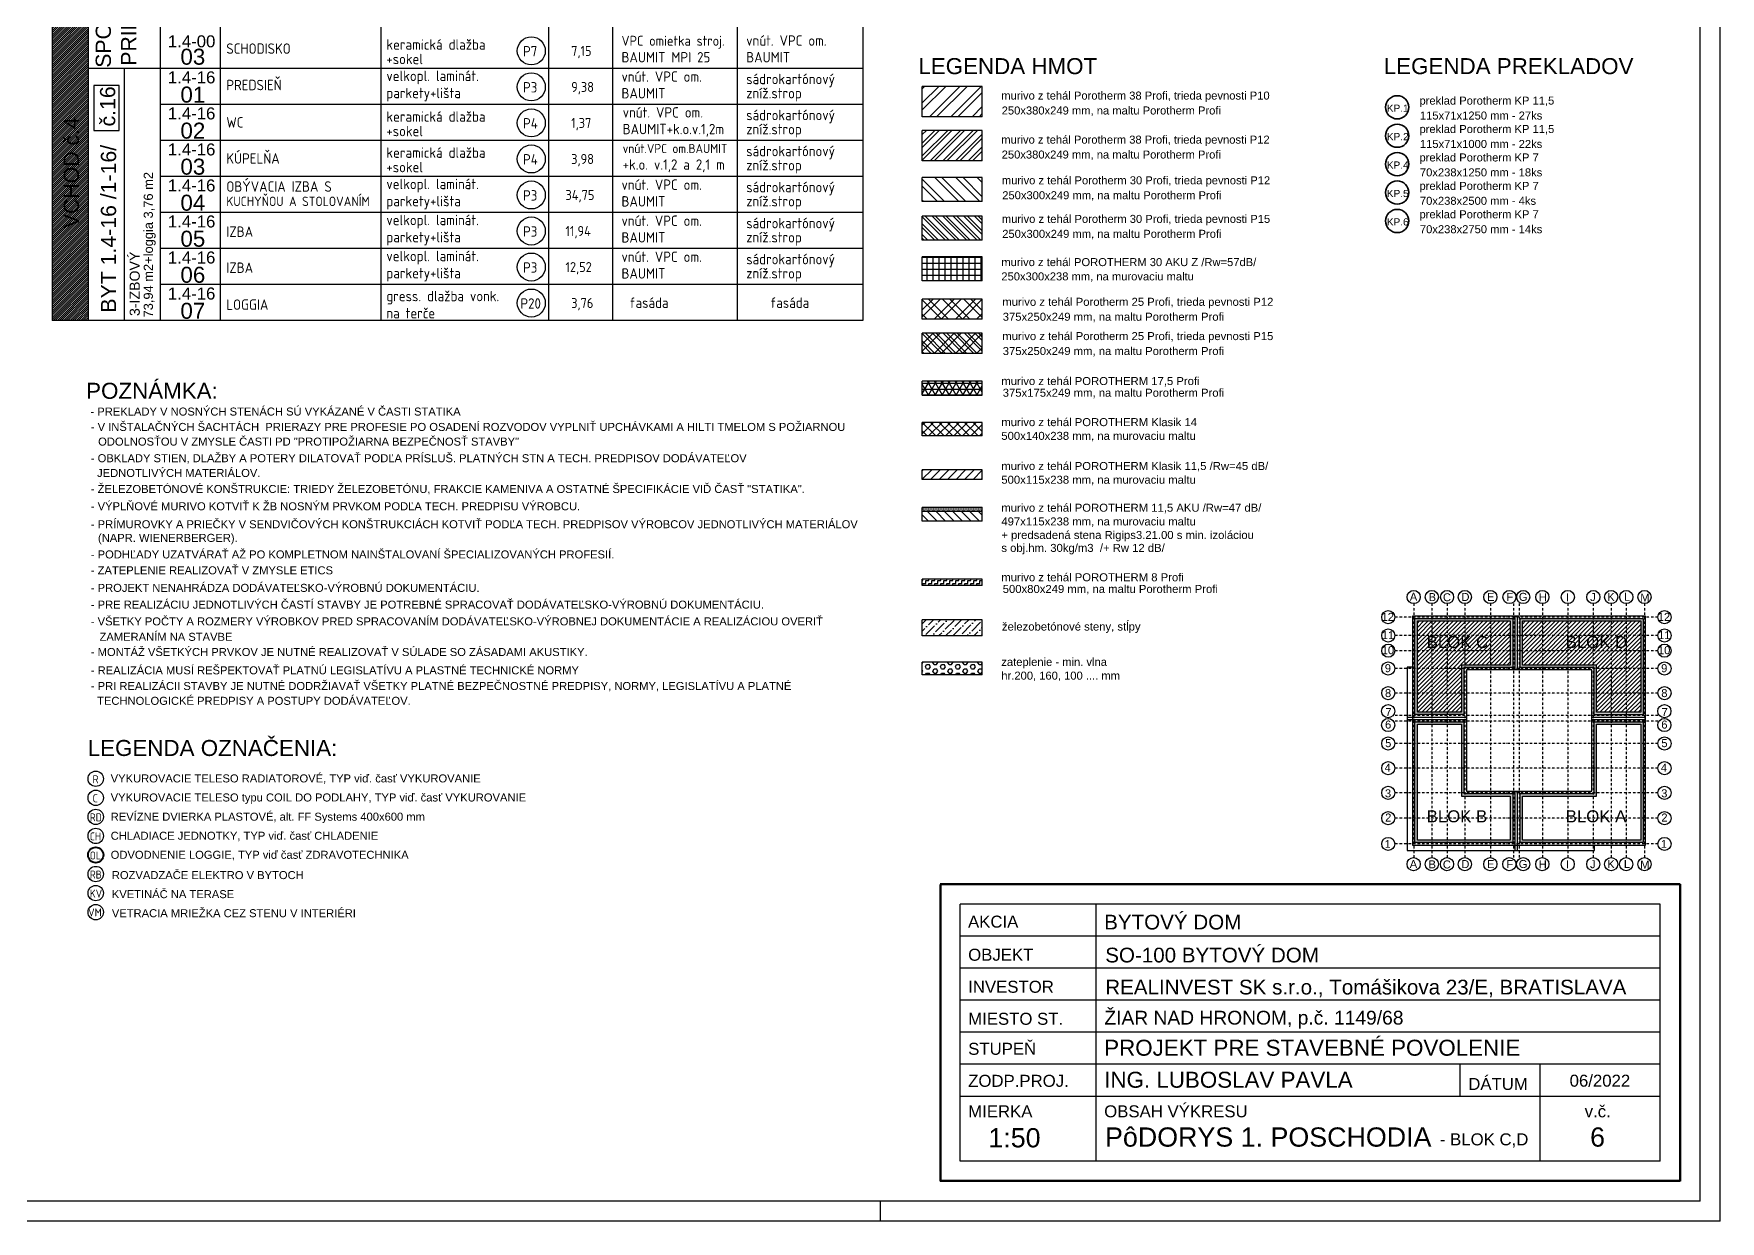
# Model space of a CAD drawing. Extents: x 4511820 to 5180432, y -1526536 to -944957.
# Drawn here: x 5159353 to 5180432, y -1317557 to -1302724 of the extents above; entities that cross this region are included whole.
import ezdxf

# ---------------------------------------------------------------- set-up
doc = ezdxf.new("R2010")
doc.units = 0
doc.header["$MEASUREMENT"] = 0
doc.linetypes.add('BODKOCIARKOVANA_3', pattern=[5.6, 3, -1.3, 0, -1.3])
for name, color, linetype in [('MÚRY', 1, 'CONTINUOUS'), ('OKNÁ', 143, 'CONTINUOUS'), ('osi', 253, 'CONTINUOUS'), ('TENKÁ', 7, 'CONTINUOUS'), ('tzb', 153, 'CONTINUOUS'), ('Z-Kúrenie', 101, 'CONTINUOUS'), ('ZZ-chladenie', 133, 'CONTINUOUS'), ('ZZ-elektro', 221, 'CONTINUOUS'), ('zz-vetr', 52, 'CONTINUOUS'), ('ŠRAFY', 82, 'CONTINUOUS')]:
    doc.layers.add(name, color=color, linetype=linetype)
doc.layers.add('preklady', color=74, linetype='CONTINUOUS', lineweight=35)
doc.layers.add('zz-kanal-daždová', color=136, linetype='CONTINUOUS', lineweight=40)
doc.styles.add('ARIAL', font='arial.ttf')
doc.styles.add('styl1', font='arial.ttf')
doc.styles.add('Style-Arial', font='arial.ttf')
doc.styles.add('STYLE1', font='isocp.shx')
pattern_1 = [(135, (115395, 35354.22), (-66.2912607, -66.2912607), []), (135, (115395, 35398.41), (-66.2912607, -66.2912607), [])]

# ---------------------------------------------------------------- blocks, each defined once
blk = doc.blocks.new('BLOKCD')
at = {"layer": 'ŠRAFY'}
h = blk.add_hatch(color=8, dxfattribs=at)
h.dxf.hatch_style = 1
h.paths.add_polyline_path([(4579621, -1404502), (4579621, -1405702), (4580233, -1405702), (4580233, -1405114), (4580842, -1405114), (4580842, -1404502)])
h.paths.add_polyline_path([(4580812, -1404532), (4580812, -1405084), (4580203, -1405084), (4580203, -1405672), (4579651, -1405672), (4579651, -1404532)], flags=16)
h = blk.add_hatch(dxfattribs=at)
h.set_pattern_fill('ANSI31', color=8, scale=300)
h.paths.add_polyline_path([(4579651, -1404532), (4579651, -1405672), (4580203, -1405672), (4580203, -1405084), (4580812, -1405084), (4580812, -1404532)])
h.paths.add_polyline_path([(4579745, -1404680), (4580565, -1404680), (4580565, -1404910), (4579745, -1404910)], flags=24)
h = blk.add_hatch(color=8, dxfattribs=at)
h.dxf.hatch_style = 1
h.paths.add_polyline_path([(4582473, -1404502), (4580934, -1404502), (4580934, -1405114), (4581861, -1405114), (4581861, -1405702), (4582473, -1405702)])
h.paths.add_polyline_path([(4582443, -1404532), (4582443, -1405672), (4581891, -1405672), (4581891, -1405084), (4580964, -1405084), (4580964, -1404532)], flags=16)
h = blk.add_hatch(dxfattribs=at)
h.set_pattern_fill('ANSI31', color=8, scale=300)
h.paths.add_polyline_path([(4580964, -1404532), (4580964, -1405084), (4581891, -1405084), (4581891, -1405672), (4582443, -1405672), (4582443, -1404532)])
h.paths.add_polyline_path([(4581483, -1404680), (4582300, -1404680), (4582300, -1404910), (4581483, -1404910)], flags=24)
h = blk.add_hatch(color=8, dxfattribs=at)
h.dxf.hatch_style = 1
h.paths.add_polyline_path([(4579621, -1405792), (4579621, -1407301), (4580842, -1407301), (4580842, -1406689), (4580233, -1406689), (4580233, -1405792)])
h.paths.add_polyline_path([(4580203, -1405822), (4580203, -1406719), (4580812, -1406719), (4580812, -1407271), (4579651, -1407271), (4579651, -1405822)], flags=16)
h = blk.add_hatch(color=8, dxfattribs=at)
h.dxf.hatch_style = 1
h.paths.add_polyline_path([(4581861, -1405792), (4581861, -1406689), (4580934, -1406689), (4580934, -1407301), (4582473, -1407301), (4582473, -1405792)])
h.paths.add_polyline_path([(4582443, -1405822), (4582443, -1407271), (4580964, -1407271), (4580964, -1406719), (4581891, -1406719), (4581891, -1405822)], flags=16)
at = {"layer": 'MÚRY'}
for p, q in [((4580852, -1404472), (4580920, -1404472)), ((4581831, -1405796), (4581831, -1405725))]:
    blk.add_line(p, q, dxfattribs=at)
for points in [[(4582503, -1404472), (4579591, -1404472), (4579591, -1407331), (4582503, -1407331)], [(4581831, -1405144), (4580263, -1405144), (4580263, -1406659), (4581831, -1406659)]]:
    blk.add_lwpolyline(points, close=True, dxfattribs=at)
at = {"layer": 'osi', "linetype": 'BODKOCIARKOVANA_3', "ltscale": 10}
for p, q in [((4582657, -1404485), (4579369, -1404485)), ((4579605, -1404315), (4579605, -1407488)), ((4579832, -1404315), (4579832, -1407488)), ((4580022, -1404315), (4580022, -1407488)), ((4580244, -1404315), (4580244, -1407488)), ((4580563, -1404315), (4580563, -1407488)), ((4580851, -1404315), (4580851, -1407488)), ((4580925, -1404315), (4580925, -1407488)), ((4581213, -1404315), (4581213, -1407488)), ((4581531, -1404315), (4581531, -1407488)), ((4581850, -1404315), (4581850, -1407488)), ((4582072, -1404315), (4582072, -1407488)), ((4582262, -1404315), (4582262, -1407488)), ((4582490, -1404315), (4582490, -1407488)), ((4582657, -1404713), (4579369, -1404713)), ((4582657, -1404903), (4579369, -1404903)), ((4582657, -1405125), (4579369, -1405125)), ((4582657, -1405433), (4579369, -1405433)), ((4582657, -1405712), (4579369, -1405712)), ((4582657, -1405782), (4579369, -1405782)), ((4582657, -1406062), (4579369, -1406062)), ((4582657, -1406370), (4579369, -1406370)), ((4582657, -1406678), (4579369, -1406678)), ((4582657, -1406995), (4579369, -1406995)), ((4582657, -1407317), (4579369, -1407317))]:
    blk.add_line(p, q, dxfattribs=at)
at = {"layer": 'TENKÁ'}
for p, q in [((4580872, -1405144), (4580872, -1404472)), ((4580904, -1405144), (4580904, -1404472)), ((4579524, -1405732), (4580263, -1405732)), ((4581831, -1405732), (4582503, -1405732)), ((4579524, -1405762), (4580263, -1405762)), ((4581831, -1405762), (4582503, -1405762)), ((4580872, -1407398), (4580872, -1406659)), ((4580904, -1407398), (4580904, -1406659))]:
    blk.add_line(p, q, dxfattribs=at)
blk.add_lwpolyline([(4579591, -1405110), (4579524, -1405110), (4579524, -1407398), (4581865, -1407398), (4581865, -1407331)], dxfattribs=at)
at = {"layer": 'TENKÁ', "color": 8, "ltscale": 0.25}
for centre in [(4579605, -1404233), (4579832, -1404233), (4580022, -1404233), (4580244, -1404233), (4580563, -1404233), (4580801, -1404233), (4580974, -1404233), (4581213, -1404233), (4581531, -1404233), (4581850, -1404233), (4582072, -1404233), (4582262, -1404233), (4582490, -1404233), (4579287, -1404485), (4582739, -1404485), (4579287, -1404713), (4582739, -1404713), (4579287, -1404903), (4582739, -1404903), (4579287, -1405125), (4582739, -1405125), (4579287, -1405433), (4582739, -1405433), (4579285, -1405659), (4579285, -1405832), (4582738, -1405659), (4582738, -1405832), (4579287, -1406062), (4582739, -1406062), (4579287, -1406370), (4582739, -1406370), (4579287, -1406678), (4582739, -1406678), (4579287, -1406995), (4582739, -1406995), (4579287, -1407317), (4582739, -1407317), (4579604, -1407570), (4579832, -1407570), (4580021, -1407570), (4580244, -1407570), (4580562, -1407570), (4580800, -1407570), (4580973, -1407570), (4581212, -1407570), (4581530, -1407570), (4581849, -1407570), (4582072, -1407570), (4582261, -1407570), (4582489, -1407570)]:
    blk.add_circle(centre, 82.2, dxfattribs=at)
at = {"layer": 'ŠRAFY', "color": 8}
blk.add_line((4581861, -1405702), (4582473, -1405702), dxfattribs=at)
for points in [[(4579621, -1404502), (4580842, -1404502), (4580842, -1405114), (4580233, -1405114), (4580233, -1405702), (4579621, -1405702)], [(4579651, -1404532), (4580812, -1404532), (4580812, -1405084), (4580203, -1405084), (4580203, -1405672), (4579651, -1405672)], [(4580964, -1404532), (4582443, -1404532), (4582443, -1405672), (4581891, -1405672), (4581891, -1405084), (4580964, -1405084)], [(4579621, -1405792), (4580233, -1405792), (4580233, -1406689), (4580842, -1406689), (4580842, -1407301), (4579621, -1407301)], [(4579651, -1405822), (4580203, -1405822), (4580203, -1406719), (4580812, -1406719), (4580812, -1407271), (4579651, -1407271)], [(4581861, -1405792), (4582473, -1405792), (4582473, -1407301), (4580934, -1407301), (4580934, -1406689), (4581861, -1406689)], [(4581891, -1405822), (4582443, -1405822), (4582443, -1407271), (4580964, -1407271), (4580964, -1406719), (4581891, -1406719)]]:
    blk.add_lwpolyline(points, close=True, dxfattribs=at)
blk.add_lwpolyline([(4581861, -1405702), (4581861, -1405114), (4580934, -1405114), (4580934, -1404502), (4582473, -1404502), (4582473, -1405702)], dxfattribs=at)
at = {"layer": 'TENKÁ', "color": 8, "ltscale": 0.25, "style": 'styl1'}
for s, height, p in [('A', 100, (4579556, -1404280)), ('B', 100, (4579791, -1404284)), ('C', 100, (4579970, -1404286)), ('D', 100, (4580201, -1404282)), ('E', 100, (4580521, -1404282)), ('F', 100, (4580763, -1404281)), ('G', 100, (4580919, -1404281)), ('H', 100, (4581168, -1404285)), ('I', 100, (4581508, -1404286)), ('J', 100, (4581810, -1404283)), ('K', 100, (4582024, -1404282)), ('L', 100, (4582233, -1404280)), ('M', 100, (4582437, -1404289)), ('12', 100, (4579203, -1404531)), ('12', 100, (4582655, -1404531)), ('11', 100, (4579206, -1404759)), ('11', 100, (4582659, -1404759)), ('10', 100, (4579205, -1404947)), ('10', 100, (4582657, -1404947)), ('9', 100, (4579244, -1405172)), ('9', 100, (4582697, -1405172)), ('8', 100, (4579246, -1405483)), ('8', 100, (4582699, -1405483)), ('7', 100, (4579251, -1405720)), ('7', 100, (4582703, -1405720)), ('6', 100, (4579247, -1405876)), ('6', 100, (4582699, -1405876)), ('5', 100, (4579248, -1406108)), ('5', 100, (4582700, -1406108)), ('4', 100, (4579241, -1406414)), ('4', 100, (4582694, -1406414)), ('3', 100, (4579245, -1406735)), ('3', 100, (4582698, -1406735)), ('2', 100, (4579248, -1407037)), ('2', 100, (4582700, -1407037)), ('1', 95, (4579243, -1407364)), ('1', 95, (4582695, -1407364)), ('A', 100, (4579555, -1407618)), ('B', 100, (4579790, -1407622)), ('C', 100, (4579969, -1407623)), ('D', 100, (4580200, -1407619)), ('E', 100, (4580520, -1407619)), ('F', 100, (4580762, -1407618)), ('G', 100, (4580918, -1407618)), ('H', 100, (4581167, -1407622)), ('I', 100, (4581507, -1407623)), ('J', 100, (4581809, -1407620)), ('K', 100, (4582024, -1407619)), ('L', 100, (4582232, -1407617)), ('M', 100, (4582436, -1407626))]:
    blk.add_text(s, height=height, dxfattribs=at).set_placement(p)
at = {"layer": 'TENKÁ', "lineweight": 40, "ltscale": 0.25, "style": 'ARIAL'}
for s, p in [('BLOK C', (4579767, -1404870)), ('BLOK D', (4581505, -1404870)), ('BLOK B', (4579767, -1407047)), ('BLOK A', (4581505, -1407047))]:
    blk.add_text(s, height=150, dxfattribs=at).set_placement(p)

msp = doc.modelspace()

# ---------------------------------------------------------------- hatches: boundary and pattern name
at = {"layer": 'ŠRAFY'}
h = msp.add_hatch(dxfattribs=at)
h.set_pattern_fill('ANSI31', color=11, scale=150)
h.set_pattern_definition([(45, (150, -3229.06), (-13.25825215, 13.25825215), [])])
h.paths.add_polyline_path([(5160032, -1306306.784), (5160032, -1301806.784), (5159582, -1301806.784), (5159582, -1306306.784)])
h.paths.add_polyline_path([(5159676.769, -1305198.839), (5159676.769, -1303731.458), (5159968.379, -1303731.458), (5159968.379, -1305198.839)], flags=24)
h = msp.add_hatch(dxfattribs=at)
h.set_pattern_fill('ANSI32', color=256, scale=500)
h.set_pattern_definition([(45, (587356.18, -166019.3), (-132.5825215, 132.5825215), []), (45, (587444.57, -166019.3), (-132.5825215, 132.5825215), [])])
h.paths.add_polyline_path([(5170458.286, -1303761.674), (5171208.286, -1303761.674), (5171208.286, -1303381.674), (5170458.286, -1303381.674)])
h = msp.add_hatch(dxfattribs=at)
h.set_pattern_fill('ANSI32', color=256, scale=300)
h.set_pattern_definition([(45, (115395, 35354.22), (-79.549513, 79.549513), []), (45, (115448.03, 35354.22), (-79.549513, 79.549513), [])])
h.paths.add_polyline_path([(5170458.286, -1304311.917), (5171208.286, -1304311.917), (5171208.286, -1303931.917), (5170458.286, -1303931.917)])
h = msp.add_hatch(dxfattribs=at)
h.set_pattern_fill('ANSI32', color=256, scale=500, angle=90)
h.set_pattern_definition([(135, (587356.18, -166551.56), (-132.5825215, -132.5825215), []), (135, (587356.18, -166463.17), (-132.5825215, -132.5825215), [])])
h.paths.add_polyline_path([(5170458.286, -1304520.174), (5170458.286, -1304820.174), (5171208.286, -1304820.174), (5171208.286, -1304520.174)])
h = msp.add_hatch(dxfattribs=at)
h.set_pattern_fill('ANSI32', color=256, scale=250, angle=90)
h.set_pattern_definition(pattern_1)
h.paths.add_polyline_path([(5170458.286, -1305002.311), (5170458.286, -1305302.311), (5171208.286, -1305302.311), (5171208.286, -1305002.311)])
at = {"layer": 'ŠRAFY', "ltscale": 0.25}
h = msp.add_hatch(dxfattribs=at)
h.set_pattern_fill('ANSI37', color=256, scale=600, angle=45)
h.set_pattern_definition([(90, (-3304029.49, 501309.71), (-75, 1e-14), []), (180, (-3304029.49, 501309.71), (-1e-14, -75), [])])
h.paths.add_polyline_path([(5170458.286, -1305511.639), (5170458.286, -1305811.639), (5171208.286, -1305811.639), (5171208.286, -1305511.639)])
at = {"layer": 'ŠRAFY'}
h = msp.add_hatch(dxfattribs=at)
h.set_pattern_fill('ANSI32', color=256, scale=500)
h.set_pattern_definition([(45, (587356.18, -167543.02), (-132.5825215, 132.5825215), []), (45, (587444.57, -167543.02), (-132.5825215, 132.5825215), [])])
h.paths.add_polyline_path([(5170458.286, -1306037.878), (5170458.286, -1306287.878), (5171208.286, -1306287.878), (5171208.286, -1306037.878)])
h = msp.add_hatch(dxfattribs=at)
h.set_pattern_fill('ANSI32', color=256, scale=500, angle=90)
h.set_pattern_definition([(135, (587356.18, -167971.21), (-132.5825215, -132.5825215), []), (135, (587356.18, -167882.83), (-132.5825215, -132.5825215), [])])
h.paths.add_polyline_path([(5170458.286, -1306037.878), (5170458.286, -1306287.878), (5171208.286, -1306287.878), (5171208.286, -1306037.878)])
h = msp.add_hatch(dxfattribs=at)
h.set_pattern_fill('ANSI32', color=256, scale=500)
h.set_pattern_definition([(45, (587356.18, -167971.21), (-132.5825215, 132.5825215), []), (45, (587444.57, -167971.21), (-132.5825215, 132.5825215), [])])
h.paths.add_polyline_path([(5170458.286, -1306466.069), (5170458.286, -1306716.069), (5171208.286, -1306716.069), (5171208.286, -1306466.069)])
h = msp.add_hatch(dxfattribs=at)
h.set_pattern_fill('ANSI32', color=256, scale=250, angle=90)
h.set_pattern_definition(pattern_1)
h.paths.add_polyline_path([(5170458.286, -1306466.069), (5170458.286, -1306716.069), (5171208.286, -1306716.069), (5171208.286, -1306466.069)])
at = {"layer": 'ŠRAFY', "ltscale": 0.25}
h = msp.add_hatch(dxfattribs=at)
h.set_pattern_fill('NET3', color=256, scale=600)
h.set_pattern_definition([(0, (587356.18, -167536.87), (0, 75), []), (60, (587356.18, -167536.87), (-64.9519053, 37.5), []), (120, (587356.18, -167536.87), (-64.9519053, -37.5), [])])
h.paths.add_polyline_path([(5171208.286, -1307064.73), (5170458.286, -1307064.73), (5170458.286, -1307239.73), (5171208.286, -1307239.73)])
h = msp.add_hatch(dxfattribs=at)
h.set_pattern_fill('ANSI37', color=256, scale=600, style=0)
h.set_pattern_definition([(45, (-2902209.4, 315213.29), (-53.0330086, 53.0330086), []), (135, (-2902209.4, 315213.29), (-53.0330086, -53.0330086), [])])
h.paths.add_polyline_path([(5171208.286, -1307577.911), (5170458.286, -1307577.911), (5170458.286, -1307747.911), (5171208.286, -1307747.911)])
h = msp.add_hatch(dxfattribs=at)
h.set_pattern_fill('ANSI31', color=256, scale=600, style=0)
h.set_pattern_definition([(45, (640283.5, 162433.62), (-53.0330086, 53.0330086), [])])
h.paths.add_polyline_path([(5171208.286, -1308170.57), (5170458.286, -1308170.57), (5170458.286, -1308290.57), (5171208.286, -1308290.57)])
at = {"layer": 'ŠRAFY'}
h = msp.add_hatch(dxfattribs=at)
h.set_pattern_fill('DOTS', color=256, scale=250)
h.set_pattern_definition([(0, (587356.182, -254532.888), (7.8125, 15.625), [0, -15.625])])
h.paths.add_polyline_path([(5170458.286, -1308691.57), (5171208.286, -1308691.57), (5171208.286, -1308641.57), (5170458.286, -1308641.57)])
at = {"layer": 'ŠRAFY', "ltscale": 0.25}
h = msp.add_hatch(dxfattribs=at)
h.set_pattern_fill('ANSI31', color=256, scale=600, angle=90, style=0)
h.set_pattern_definition([(135, (-2902209.4, 314485.435), (-53.0330086, -53.0330086), [])])
h.paths.add_polyline_path([(5171208.286, -1308691.57), (5170458.286, -1308691.57), (5170458.286, -1308811.57), (5171208.286, -1308811.57)])
h = msp.add_hatch(dxfattribs=at)
h.set_pattern_fill('ZIGZAG', color=256, scale=300, style=0)
h.set_pattern_definition([(0, (2703.786, 91822.51), (37.5, 37.5), [37.5, -37.5]), (90, (2741.286, 91822.51), (-37.5, 37.5), [37.5, -37.5])])
h.paths.add_polyline_path([(5170458.286, -1309535.57), (5170458.286, -1309615.57), (5171208.286, -1309615.57), (5171208.286, -1309535.57)])
h = msp.add_hatch(dxfattribs=at)
h.set_pattern_fill('ANSI36', color=256, scale=500)
h.set_pattern_definition([(45, (587356.18, -171024.795), (33.1456304, 121.533978), [156.25, -31.25, 0, -31.25])])
h.paths.add_polyline_path([(5171208.286, -1310045.889), (5170458.286, -1310045.889), (5170458.286, -1310245.889), (5171208.286, -1310245.889)])
at = {"layer": 'ŠRAFY'}
h = msp.add_hatch(dxfattribs=at)
h.set_pattern_fill('HEX', color=256, scale=250)
h.set_pattern_definition([(0, (587356.18, -258600.01), (0, 54.12658774), [31.25, -62.5]), (120, (587356.18, -258600.01), (-46.875, -27.06329387), [31.25, -62.5]), (60, (587387.43, -258600.01), (-46.875, 27.06329387), [31.25, -62.5])])
h.paths.add_polyline_path([(5170458.286, -1310572.911), (5170458.286, -1310732.911), (5171208.286, -1310732.911), (5171208.286, -1310572.911)])

# ---------------------------------------------------------------- linework, layer by layer
at = {"layer": 'MÚRY', "ltscale": 0.25}
for p, q in [((5169714.714, -1303156.784), (5160032, -1303156.784)), ((5171208.286, -1303381.674), (5170458.286, -1303381.674)), ((5171208.286, -1303761.674), (5170458.286, -1303761.674)), ((5171208.286, -1303931.917), (5170458.286, -1303931.917)), ((5171208.286, -1304311.917), (5170458.286, -1304311.917)), ((5171208.286, -1304520.174), (5170458.286, -1304520.174)), ((5171208.286, -1304820.174), (5170458.286, -1304820.174)), ((5171208.286, -1305002.311), (5170458.286, -1305002.311)), ((5171208.286, -1305302.311), (5170458.286, -1305302.311)), ((5171208.286, -1305511.639), (5170458.286, -1305511.639)), ((5171208.286, -1305811.639), (5170458.286, -1305811.639)), ((5171208.286, -1306037.878), (5170458.286, -1306037.878)), ((5169714.714, -1306306.784), (5159582, -1306306.784)), ((5171208.286, -1306287.878), (5170458.286, -1306287.878)), ((5171208.286, -1306466.069), (5170458.286, -1306466.069)), ((5171208.286, -1306716.069), (5170458.286, -1306716.069)), ((5171208.286, -1307064.73), (5170458.286, -1307064.73)), ((5171208.286, -1307239.73), (5170458.286, -1307239.73)), ((5171208.286, -1307577.911), (5170458.286, -1307577.911)), ((5171208.286, -1307747.911), (5170458.286, -1307747.911)), ((5171208.286, -1308170.57), (5170458.286, -1308170.57)), ((5171208.286, -1308290.57), (5170458.286, -1308290.57)), ((5171208.286, -1308641.57), (5170458.286, -1308641.57)), ((5171208.286, -1308811.57), (5170458.286, -1308811.57)), ((5171208.286, -1309535.57), (5170458.286, -1309535.57)), ((5171208.286, -1309615.57), (5170458.286, -1309615.57)), ((5171208.286, -1310045.889), (5170458.286, -1310045.889)), ((5171208.286, -1310245.889), (5170458.286, -1310245.889)), ((5171208.286, -1310572.911), (5170458.286, -1310572.911))]:
    msp.add_line(p, q, dxfattribs=at)
at = {"layer": 'OKNÁ', "ltscale": 0.25}
for p, q in [((5170458.286, -1303761.674), (5170458.286, -1303381.674)), ((5171208.286, -1303761.674), (5171208.286, -1303381.674)), ((5170458.286, -1304311.917), (5170458.286, -1303931.917)), ((5171208.286, -1304311.917), (5171208.286, -1303931.917)), ((5170458.286, -1304820.174), (5170458.286, -1304520.174)), ((5171208.286, -1304820.174), (5171208.286, -1304520.174)), ((5170458.286, -1305302.311), (5170458.286, -1305002.311)), ((5171208.286, -1305302.311), (5171208.286, -1305002.311)), ((5170458.286, -1305811.639), (5170458.286, -1305511.639)), ((5171208.286, -1305811.639), (5171208.286, -1305511.639)), ((5170458.286, -1306287.878), (5170458.286, -1306037.878)), ((5171208.286, -1306287.878), (5171208.286, -1306037.878)), ((5170458.286, -1306716.069), (5170458.286, -1306466.069)), ((5171208.286, -1306716.069), (5171208.286, -1306466.069)), ((5170458.286, -1307239.73), (5170458.286, -1307064.73)), ((5171208.286, -1307239.73), (5171208.286, -1307064.73)), ((5170458.286, -1307747.911), (5170458.286, -1307577.911)), ((5171208.286, -1307747.911), (5171208.286, -1307577.911)), ((5170458.286, -1308290.57), (5170458.286, -1308170.57)), ((5171208.286, -1308290.57), (5171208.286, -1308170.57)), ((5170458.286, -1308811.57), (5170458.286, -1308641.57)), ((5171208.286, -1308811.57), (5171208.286, -1308641.57)), ((5170458.286, -1309615.57), (5170458.286, -1309535.57)), ((5171208.286, -1309615.57), (5171208.286, -1309535.57)), ((5170458.286, -1310245.889), (5170458.286, -1310045.889)), ((5171208.286, -1310245.889), (5171208.286, -1310045.889)), ((5170458.286, -1310732.911), (5170458.286, -1310572.911)), ((5171208.286, -1310732.911), (5171208.286, -1310572.911))]:
    msp.add_line(p, q, dxfattribs=at)
at = {"layer": 'preklady', "ltscale": 0.25}
for centre in [(5176394, -1303642.975), (5176394, -1303997.975), (5176394, -1304352.975), (5176394, -1304707.975), (5176394, -1305062.975)]:
    msp.add_circle(centre, 145, dxfattribs=at)
at = {"layer": 'TENKÁ', "color": 7}
for p, q in [((5180432, -1317556.784), (5180432, -1282184.765)), ((5180182, -1317306.784), (5180182, -1282434.765)), ((5180182, -1317306.784), (5091391, -1317306.784)), ((5180432, -1317556.784), (5091141, -1317556.784))]:
    msp.add_line(p, q, dxfattribs=at)
at = {"layer": 'TENKÁ', "linetype": 'Continuous'}
msp.add_line((5161682, -1283156.784), (5161682, -1306306.784), dxfattribs=at)
at = {"layer": 'TENKÁ', "ltscale": 0.25}
for p, q in [((5163691.88, -1283156.784), (5163691.88, -1306306.784)), ((5165785.188, -1283156.784), (5165785.188, -1306306.784)), ((5166590.393, -1306306.784), (5166590.393, -1283156.784)), ((5168149.225, -1306306.784), (5168149.225, -1283156.784)), ((5159582, -1283806.784), (5159582, -1306306.784)), ((5160032, -1283806.784), (5160032, -1306306.784)), ((5160932, -1283806.784), (5160932, -1306306.784)), ((5169714.714, -1283806.784), (5169714.714, -1306306.784)), ((5160482, -1303156.784), (5160482, -1306306.784)), ((5169079.174, -1303606.784), (5160932, -1303606.784)), ((5169714.714, -1303606.784), (5160932, -1303606.784)), ((5169079.174, -1304056.784), (5160932, -1304056.784)), ((5169714.714, -1304056.784), (5160932, -1304056.784)), ((5169079.174, -1304506.784), (5160932, -1304506.784)), ((5169714.714, -1304506.784), (5160932, -1304506.784)), ((5169079.174, -1304956.784), (5160932, -1304956.784)), ((5169714.714, -1304956.784), (5160932, -1304956.784)), ((5169714.714, -1305406.784), (5160932, -1305406.784)), ((5169714.714, -1305856.784), (5160932, -1305856.784)), ((5171208.286, -1308691.57), (5170458.286, -1308691.57)), ((5171208.286, -1310732.911), (5170458.286, -1310732.911)), ((5170932, -1316806.784), (5170932, -1313596.784)), ((5179682, -1313596.784), (5170932, -1313596.784)), ((5172632, -1316806.784), (5172632, -1313596.784)), ((5179682, -1316806.784), (5179682, -1313596.784)), ((5179682, -1313996.784), (5170932, -1313996.784)), ((5179682, -1314396.784), (5170932, -1314396.784)), ((5179682, -1314796.784), (5170932, -1314796.784)), ((5179682, -1315196.784), (5170932, -1315196.784)), ((5179682, -1315196.784), (5170932, -1315196.784)), ((5179682, -1315596.784), (5170932, -1315596.784)), ((5179682, -1315596.784), (5170932, -1315596.784)), ((5177182, -1315996.784), (5177182, -1315596.784)), ((5178182, -1316806.784), (5178182, -1315596.784)), ((5179682, -1315996.784), (5170932, -1315996.784)), ((5179682, -1315996.784), (5170932, -1315996.784)), ((5179682, -1316806.784), (5170932, -1316806.784)), ((5169932, -1317306.784), (5169932, -1317556.784)), ((5169932, -1317306.784), (5169932, -1317556.784))]:
    msp.add_line(p, q, dxfattribs=at)
at = {"layer": 'TENKÁ', "lineweight": 40, "ltscale": 0.25}
for p, q in [((5179932, -1313346.784), (5170682, -1313346.784)), ((5170682, -1313348.784), (5170682, -1317056.784)), ((5179932, -1313348.784), (5170682, -1313348.784)), ((5179932, -1313350.784), (5170682, -1313350.784)), ((5170684, -1313348.784), (5170684, -1317056.784)), ((5170686, -1313348.784), (5170686, -1317056.784)), ((5179928, -1313346.784), (5179928, -1317056.784)), ((5179930, -1313346.784), (5179930, -1317056.784)), ((5179932, -1313346.784), (5179932, -1317056.784)), ((5179932, -1317052.784), (5170682, -1317052.784)), ((5179932, -1317054.784), (5170682, -1317054.784)), ((5179932, -1317056.784), (5170682, -1317056.784))]:
    msp.add_line(p, q, dxfattribs=at)
at = {"layer": 'TENKÁ'}
msp.add_lwpolyline([(5160421.214, -1303369.368), (5160105.214, -1303369.368), (5160105.214, -1303933.868), (5160421.214, -1303933.868)], close=True, dxfattribs=at)
at = {"layer": 'TENKÁ', "ltscale": 0.25}
for centre in [(5165571.714, -1302938.059), (5165571.714, -1303388.059), (5165571.714, -1303838.059), (5165571.714, -1304288.059), (5165571.714, -1304738.059), (5165571.714, -1305188.059), (5165571.714, -1305638.059), (5165571.714, -1306088.059)]:
    msp.add_circle(centre, 175, dxfattribs=at)
at = {"layer": 'tzb'}
msp.add_circle((5160127.817, -1312505.936), 96, dxfattribs=at)
at = {"layer": 'tzb', "color": 73}
msp.add_circle((5160127.817, -1313457.936), 96, dxfattribs=at)
at = {"layer": 'Z-Kúrenie', "linetype": 'Continuous'}
for centre in [(5160127.817, -1312029.936), (5160127.817, -1312267.936)]:
    msp.add_circle(centre, 96, dxfattribs=at)
at = {"layer": 'ZZ-chladenie'}
msp.add_circle((5160127.817, -1312743.936), 96, dxfattribs=at)
at = {"layer": 'ZZ-elektro'}
msp.add_circle((5160127.817, -1313219.936), 96, dxfattribs=at)
at = {"layer": 'zz-kanal-daždová'}
msp.add_circle((5160127.817, -1312981.936), 96, dxfattribs=at)
at = {"layer": 'zz-vetr'}
msp.add_circle((5160127.817, -1313695.936), 96, dxfattribs=at)

# ---------------------------------------------------------------- block references
at = {"layer": 'osi', "color": 8}
msp.add_blockref('BLOKCD', (596995.5, 94473.073), dxfattribs=at)

# ---------------------------------------------------------------- texts
at = {"layer": 'MÚRY', "color": 0, "ltscale": 0.25, "style": 'Style-Arial'}
for s, p in [('LEGENDA HMOT', (5170409.204, -1303228.638)), ('LEGENDA PREKLADOV', (5176226.204, -1303228.638)), ('POZNÁMKA: ', (5160007.918, -1307283.967)), ('LEGENDA OZNAČENIA:', (5160027.279, -1311745.261))]:
    msp.add_text(s, height=200, dxfattribs=at).set_placement(p)
at = {"layer": 'preklady', "linetype": 'Continuous', "lineweight": 20, "style": 'ARIAL'}
for s, p in [('KP.1', (5176264.736, -1303699.232)), ('KP.2', (5176264.736, -1304054.232)), ('KP.4', (5176264.736, -1304409.232)), ('KP.5', (5176264.736, -1304764.232)), ('KP.6', (5176264.736, -1305119.232))]:
    msp.add_text(s, height=90, dxfattribs=at).set_placement(p)
at = {"layer": 'TENKÁ', "ltscale": 0.25, "style": 'Style-Arial'}
for s, height, p in [('PRIEST.', 190, (5160633.323, -1303123.858)), ('SPOL.', 190, (5160317.375, -1303149.075)), ('č.16', 190, (5160371.32, -1303882.393)), ('VCHOD č.4', 190, (5159917.639, -1305152.505)), ('BYT 1.4-16 /1-16/', 190, (5160382.353, -1306207.159)), ('73,94 m2+loggia 3,76 m2', 115, (5160842.43, -1306268.213)), ('3-IZBOVÝ ', 126.36, (5160678.43, -1306250.213))]:
    msp.add_text(s, height=height, rotation=90, dxfattribs=at).set_placement(p)
at = {"layer": 'TENKÁ', "lineweight": 40, "ltscale": 0.25, "style": 'ARIAL'}
for s, height, p in [('1.4-00', 150, (5161028.769, -1302894.054)), ('03', 200, (5161186.311, -1303111.054)), ('1.4-16', 150, (5161028.769, -1303344.054)), ('01', 200, (5161186.311, -1303584.554)), ('1.4-16', 150, (5161028.769, -1303794.054)), ('02', 200, (5161186.311, -1304034.554)), ('1.4-16', 150, (5161028.769, -1304244.054)), ('03', 200, (5161186.311, -1304484.554)), ('1.4-16', 150, (5161028.769, -1304694.054)), ('04', 200, (5161186.311, -1304934.554)), ('1.4-16', 150, (5161028.769, -1305144.054)), ('05', 200, (5161186.311, -1305384.554)), ('1.4-16', 150, (5161028.769, -1305594.054)), ('06', 200, (5161186.311, -1305834.554)), ('1.4-16', 150, (5161028.769, -1306044.054)), ('07', 200, (5161186.311, -1306284.554)), ('AKCIA', 150, (5171030.171, -1313889.626)), ('BYTOVÝ DOM', 184, (5172732, -1313912.3)), ('OBJEKT', 150, (5171032, -1314302.922)), ('SO-100 BYTOVÝ DOM', 184, (5172745.142, -1314324.08)), ('INVESTOR', 150, (5171032, -1314702.922)), ('REALINVEST SK s.r.o., Tomášikova 23/E, BRATISLAVA', 184, (5172745.142, -1314724.08)), ('ŽIAR NAD HRONOM, p.č. 1149/68', 172, (5172734.425, -1315100.189)), ('MIESTO ST.', 150, (5171032, -1315102.922)), ('STUPEŇ', 150, (5171032, -1315477.922)), ('PROJEKT PRE STAVEBNÉ POVOLENIE', 200, (5172732.002, -1315489.396)), ('ZODP.PROJ.', 150, (5171032, -1315877.922)), ('ING. LUBOSLAV PAVLA', 200, (5172732.002, -1315889.396)), ('DÁTUM     ', 150, (5177282, -1315916.784)), ('06/2022', 150, (5178549.3, -1315876.041)), ('MIERKA             ', 150, (5171032, -1316258.893)), ('OBSAH VÝKRESU', 150, (5172732, -1316258.893)), ('v.č.', 150, (5178737.399, -1316258.893)), ('PôDORYS 1. POSCHODIA', 240, (5172742.336, -1316624.798)), ('6', 240, (5178804.836, -1316624.798)), ('1:50', 240, (5171284.477, -1316633.92)), ('- BLOK C,D', 150, (5176927.5, -1316608.784))]:
    msp.add_text(s, height=height, dxfattribs=at).set_placement(p)
at = {"layer": 'TENKÁ', "linetype": 'Continuous', "style": 'STYLE1'}
for s, height, p in [('SCHODISKO', 130, (5161760.377, -1302974.982)), ('keramická dlažba', 130, (5163760.45, -1302924.192)), ('+sokel', 130, (5163760.45, -1303104.674)), ('PREDSIEŇ', 130, (5161760.377, -1303429.659)), ('WC', 130, (5161760.377, -1303895.938)), ('KÚPELŇA', 130, (5161760.377, -1304347.009)), ('OBÝVACIA IZBA S ', 130, (5161760.377, -1304697.736)), ('KUCHYŇOU A STOLOVANÍM', 118, (5161760.377, -1304876.736)), ('IZBA', 130, (5161760.377, -1305261.373)), ('IZBA', 130, (5161760.377, -1305711.373)), ('LOGGIA', 130, (5161760.377, -1306172.736))]:
    msp.add_text(s, height=height, dxfattribs=at).set_placement(p)
at = {"layer": 'TENKÁ', "ltscale": 0.25, "style": 'STYLE1'}
for s, height, p in [('P7', 130, (5165468.95, -1303008.316)), (' 7,15', 125, (5165998.607, -1303001.069)), ('VPC omietka stroj.', 125, (5166699.107, -1302874.569)), ('vnút. VPC om.', 130, (5168257.939, -1302874.569)), ('BAUMIT MPI 25', 130, (5166699.107, -1303082.677)), ('BAUMIT', 130, (5168257.939, -1303082.677)), ('velkopl. laminát.', 130, (5163760.45, -1303315.659)), ('vnút. VPC om.', 130, (5166699.107, -1303324.569)), ('sádrokartónový', 130, (5168257.939, -1303354.447)), ('parkety+lišta', 130, (5163760.45, -1303529.316)), ('P3', 130, (5165468.95, -1303458.316)), (' 9,38', 125, (5165998.607, -1303451.069)), ('BAUMIT', 130, (5166699.107, -1303532.677)), ('zníž.strop', 130, (5168257.939, -1303531.156)), ('keramická dlažba', 130, (5163760.45, -1303824.192)), ('vnút. VPC om.', 130, (5166714.141, -1303771.506)), ('sádrokartónový', 130, (5168257.939, -1303804.447)), ('+sokel', 130, (5163760.45, -1304004.674)), ('P4', 130, (5165468.95, -1303908.316)), (' 1,37', 125, (5165998.607, -1303901.069)), ('BAUMIT+k.o.v.1,2m', 130, (5166714.141, -1303979.614)), ('zníž.strop', 130, (5168257.939, -1303981.156)), ('keramická dlažba', 130, (5163760.45, -1304274.192)), ('vnút.VPC om.BAUMIT', 115, (5166714.141, -1304215.198)), ('sádrokartónový', 130, (5168257.939, -1304254.447)), ('+sokel', 130, (5163760.45, -1304454.674)), ('P4', 130, (5165468.95, -1304358.316)), (' 3,98', 125, (5165998.607, -1304351.069)), ('+k.o. v.1,2 a 2,1 m', 130, (5166714.141, -1304423.307)), ('zníž.strop', 130, (5168257.939, -1304431.156)), ('velkopl. laminát.', 130, (5163760.45, -1304665.659)), ('vnút. VPC om.', 130, (5166699.107, -1304674.569)), ('sádrokartónový', 130, (5168257.939, -1304704.447)), ('parkety+lišta', 130, (5163760.45, -1304879.316)), ('P3', 130, (5165468.95, -1304808.316)), ('34,75', 125, (5165998.607, -1304801.069)), ('BAUMIT', 130, (5166699.107, -1304882.677)), ('zníž.strop', 130, (5168257.939, -1304881.156)), ('velkopl. laminát.', 130, (5163760.45, -1305115.659)), ('vnút. VPC om.', 130, (5166699.107, -1305124.569)), ('parkety+lišta', 130, (5163760.45, -1305329.316)), ('P3', 130, (5165468.95, -1305258.316)), ('11,94', 125, (5165998.607, -1305251.069)), ('BAUMIT', 130, (5166699.107, -1305332.677)), ('sádrokartónový', 130, (5168257.939, -1305154.447)), ('zníž.strop', 130, (5168257.939, -1305331.156)), ('velkopl. laminát.', 130, (5163760.45, -1305565.659)), ('P3', 130, (5165468.95, -1305708.316)), ('12,52', 125, (5165998.607, -1305701.069)), ('vnút. VPC om.', 130, (5166699.107, -1305574.569)), ('sádrokartónový', 130, (5168257.939, -1305604.447)), ('parkety+lišta', 130, (5163760.45, -1305779.316)), ('BAUMIT', 130, (5166699.107, -1305782.677)), ('zníž.strop', 130, (5168257.939, -1305781.156)), ('gress. dlažba vonk.', 130, (5163760.45, -1306065.659)), ('P20', 130, (5165435.95, -1306158.316)), (' 3,76', 125, (5165998.607, -1306151.069)), ('fasáda', 130, (5166799.107, -1306148.833)), ('fasáda', 130, (5168557.939, -1306148.833)), ('na terče', 130, (5163760.45, -1306279.316))]:
    msp.add_text(s, height=height, dxfattribs=at).set_placement(p)
at = {"layer": 'TENKÁ', "linetype": 'Continuous', "lineweight": 20, "style": 'ARIAL'}
for s, p in [('murivo\xa0z\xa0tehál\xa0Porotherm\xa038\xa0Profi,\xa0trieda\xa0pevnosti\xa0P10', (5171445.699, -1303546.316)), ('preklad\xa0Porotherm\xa0KP 11,5', (5176672.699, -1303609.316)), ('250x380x249\xa0mm,\xa0na\xa0maltu\xa0Porotherm\xa0Profi', (5171450.866, -1303732.762)), ('115x71x1250\xa0mm - 27ks', (5176677.866, -1303795.762)), ('preklad\xa0Porotherm\xa0KP 11,5', (5176672.699, -1303964.316)), ('murivo\xa0z\xa0tehál\xa0Porotherm\xa038\xa0Profi,\xa0trieda\xa0pevnosti\xa0P12', (5171445.699, -1304096.559)), ('115x71x1000\xa0mm - 22ks', (5176677.866, -1304150.762)), ('250x380x249\xa0mm,\xa0na\xa0maltu\xa0Porotherm\xa0Profi', (5171450.866, -1304283.004)), ('preklad\xa0Porotherm\xa0KP 7', (5176672.699, -1304319.316)), ('murivo\xa0z\xa0tehál\xa0Porotherm\xa030\xa0Profi,\xa0trieda\xa0pevnosti\xa0P12', (5171452.699, -1304604.816)), ('preklad\xa0Porotherm\xa0KP 7', (5176672.699, -1304674.316)), ('70x238x1250\xa0mm - 18ks', (5176677.866, -1304505.762)), ('250x300x249\xa0mm,\xa0na\xa0maltu\xa0Porotherm\xa0Profi', (5171457.866, -1304791.262)), ('70x238x2500\xa0mm - 4ks', (5176677.866, -1304860.762)), ('murivo\xa0z\xa0tehál\xa0Porotherm\xa030\xa0Profi,\xa0trieda\xa0pevnosti\xa0P15', (5171452.699, -1305086.953)), ('preklad\xa0Porotherm\xa0KP 7', (5176672.699, -1305029.316)), ('250x300x249\xa0mm,\xa0na\xa0maltu\xa0Porotherm\xa0Profi', (5171457.866, -1305273.398)), ('70x238x2750\xa0mm - 14ks', (5176677.866, -1305215.762)), ('murivo z tehál POROTHERM 30 AKU Z /Rw=57dB/ ', (5171446.497, -1305626.591)), ('250x300x238 mm, na murovaciu maltu', (5171446.497, -1305805.056)), ('- PREKLADY V NOSNÝCH STENÁCH SÚ VYKÁZANÉ V ČASTI STATIKA', (5160062.413, -1307493.357)), ('- V INŠTALAČNÝCH ŠACHTÁCH  PRIERAZY PRE PROFESIE PO OSADENÍ ROZVODOV VYPLNIŤ UPCHÁVKAMI A HILTI TMELOM S POŽIARNOU ', (5160066.619, -1307685.288)), ('- OBKLADY STIEN, DLAŽBY A POTERY DILATOVAŤ PODĽA PRÍSLUŠ. PLATNÝCH STN A TECH. PREDPISOV DODÁVATEĽOV ', (5160066.619, -1308076.168)), ('ODOLNOSŤOU V ZMYSLE ČASTI PD "PROTIPOŽIARNA BEZPEČNOSŤ STAVBY"', (5160158.051, -1307868.588)), ('JEDNOTLIVÝCH MATERIÁLOV.', (5160145.103, -1308260.344)), ('- ŽELEZOBETÓNOVÉ KONŠTRUKCIE: TRIEDY ŽELEZOBETÓNU, FRAKCIE KAMENIVA A OSTATNÉ ŠPECIFIKÁCIE VIĎ ČASŤ "STATIKA".', (5160066.619, -1308460.186)), ('- VÝPLŇOVÉ MURIVO KOTVIŤ K ŽB NOSNÝM PRVKOM PODĽA TECH. PREDPISU VÝROBCU.', (5160066.619, -1308676.543)), ('- PRÍMUROVKY A PRIEČKY V SENDVIČOVÝCH KONŠTRUKCIÁCH KOTVIŤ PODĽA TECH. PREDPISOV VÝROBCOV JEDNOTLIVÝCH MATERIÁLOV', (5160066.619, -1308900.812)), ('(NAPR. WIENERBERGER).', (5160156.021, -1309071.064)), ('- PODHĽADY UZATVÁRAŤ AŽ PO KOMPLETNOM NAINŠTALOVANÍ ŠPECIALIZOVANÝCH PROFESIÍ.', (5160066.619, -1309277.728)), ('- ZATEPLENIE REALIZOVAŤ V ZMYSLE ETICS', (5160066.619, -1309476.391)), ('- PROJEKT NENAHRÁDZA DODÁVATEĽSKO-VÝROBNÚ DOKUMENTÁCIU.', (5160066.619, -1309695.427)), ('- PRE REALIZÁCIU JEDNOTLIVÝCH ČASTÍ STAVBY JE POTREBNÉ SPRACOVAŤ DODÁVATEĽSKO-VÝROBNÚ DOKUMENTÁCIU.', (5160066.619, -1309904.777)), ('- VŠETKY POČTY A ROZMERY VÝROBKOV PRED SPRACOVANÍM DODÁVATEĽSKO-VÝROBNEJ DOKUMENTÁCIE A REALIZÁCIOU OVERIŤ ', (5160066.619, -1310114.128)), ('ZAMERANÍM NA STAVBE', (5160175.45, -1310307.011)), ('- MONTÁŽ VŠETKÝCH PRVKOV JE NUTNÉ REALIZOVAŤ V SÚLADE SO ZÁSADAMI AKUSTIKY.', (5160066.619, -1310496.609)), ('- REALIZÁCIA MUSÍ REŠPEKTOVAŤ PLATNÚ LEGISLATÍVU A PLASTNÉ TECHNICKÉ NORMY', (5160066.619, -1310725.205)), ('zateplenie - min. vlna', (5171446.497, -1310620.356)), ('hr.200, 160, 100 .... mm', (5171446.497, -1310791.821)), ('- PRI REALIZÁCII STAVBY JE NUTNÉ DODRŽIAVAŤ VŠETKY PLATNÉ BEZPEČNOSTNÉ PREDPISY, NORMY, LEGISLATÍVU A PLATNÉ', (5160066.619, -1310921.221)), ('TECHNOLOGICKÉ PREDPISY A POSTUPY DODÁVATEĽOV.', (5160145.175, -1311106.399)), ('VYKUROVACIE TELESO RADIATOROVÉ, TYP viď. časť VYKUROVANIE', (5160314.774, -1312075.589)), ('VYKUROVACIE TELESO typu COIL DO PODLAHY, TYP viď. časť VYKUROVANIE', (5160314.774, -1312313.589)), ('REVÍZNE DVIERKA PLASTOVÉ, alt. FF Systems 400x600 mm', (5160314.774, -1312553.589)), ('CHLADIACE JEDNOTKY, TYP viď. časť CHLADENIE', (5160314.774, -1312791.589)), ('ODVODNENIE LOGGIE, TYP viď časť ZDRAVOTECHNIKA', (5160314.774, -1313029.589)), ('ROZVADZAČE ELEKTRO V BYTOCH', (5160329.274, -1313283.089)), ('KVETINÁČ NA TERASE', (5160329.274, -1313521.089)), ('VETRACIA MRIEŽKA CEZ STENU V INTERIÉRI', (5160329.274, -1313759.089))]:
    msp.add_text(s, height=100, dxfattribs=at).set_placement(p)
at = {"layer": 'TENKÁ', "linetype": 'Continuous', "lineweight": 20, "style": 'ARIAL', "width": 1.01}
for s, p in [('murivo\xa0z\xa0tehál\xa0Porotherm\xa025\xa0Profi,\xa0trieda\xa0pevnosti\xa0P12', (5171458.699, -1306122.519)), ('375x250x249\xa0mm,\xa0na\xa0maltu\xa0Porotherm\xa0Profi', (5171463.866, -1306308.965)), ('murivo\xa0z\xa0tehál\xa0Porotherm\xa025\xa0Profi,\xa0trieda\xa0pevnosti\xa0P15', (5171458.699, -1306550.711)), ('375x250x249\xa0mm,\xa0na\xa0maltu\xa0Porotherm\xa0Profi', (5171463.866, -1306737.156)), ('murivo z tehál POROTHERM 17,5 Profi', (5171446.497, -1307112.175)), ('375x175x249\xa0mm,\xa0na\xa0maltu\xa0Porotherm\xa0Profi', (5171463.866, -1307258.078)), ('murivo z tehál POROTHERM Klasik 14', (5171446.497, -1307625.356)), ('500x140x238 mm, na murovaciu maltu', (5171446.497, -1307796.821)), ('murivo z tehál POROTHERM Klasik 11,5 /Rw=45 dB/', (5171446.497, -1308173.356)), ('500x115x238 mm, na murovaciu maltu', (5171446.497, -1308344.821)), ('497x115x238 mm, na murovaciu maltu', (5171446.497, -1308865.821)), ('murivo z tehál POROTHERM 11,5 AKU /Rw=47 dB/', (5171446.497, -1308694.356)), ('+ predsadená stena Rigips3.21.00 s min. izoláciou', (5171446.497, -1309034.821)), ('s obj.hm. 30kg/m3  /+ Rw 12 dB/', (5171446.497, -1309196.321)), ('murivo z tehál POROTHERM 8 Profi', (5171446.497, -1309563.175)), ('500x80x249\xa0mm,\xa0na\xa0maltu\xa0Porotherm\xa0Profi', (5171463.866, -1309709.078))]:
    msp.add_text(s, height=100, dxfattribs=at).set_placement(p)
at = {"layer": 'TENKÁ', "linetype": 'Continuous', "lineweight": 20, "insert": (5171453.881, -1310208.883), "char_height": 100, "width": 1773.70258, "attachment_point": 7, "style": 'ARIAL'}
msp.add_mtext('\\W1.01;železobetónové\\~steny,\\~stĺpy', dxfattribs=at)
at = {"layer": 'tzb', "style": 'STYLE1'}
msp.add_text('RD', height=100, dxfattribs=at).set_placement((5160053.19, -1312562.135))
at = {"layer": 'tzb', "color": 73, "style": 'STYLE1'}
msp.add_text('KV', height=100, dxfattribs=at).set_placement((5160053.19, -1313514.135))
at = {"layer": 'Z-Kúrenie', "linetype": 'Continuous', "style": 'STYLE1'}
for s, p in [('R', (5160089.19, -1312086.135)), ('C', (5160089.19, -1312324.135))]:
    msp.add_text(s, height=100, dxfattribs=at).set_placement(p)
at = {"layer": 'ZZ-chladenie', "style": 'STYLE1'}
msp.add_text('CH', height=100, dxfattribs=at).set_placement((5160053.19, -1312800.135))
at = {"layer": 'ZZ-elektro', "style": 'STYLE1'}
msp.add_text('RB', height=100, dxfattribs=at).set_placement((5160053.19, -1313276.135))
at = {"layer": 'zz-kanal-daždová', "style": 'STYLE1'}
msp.add_text('OL', height=100, dxfattribs=at).set_placement((5160053.19, -1313038.135))
at = {"layer": 'zz-vetr', "style": 'STYLE1'}
msp.add_text('VM', height=100, dxfattribs=at).set_placement((5160033.511, -1313749.949))

doc.saveas('drawing.dxf')
